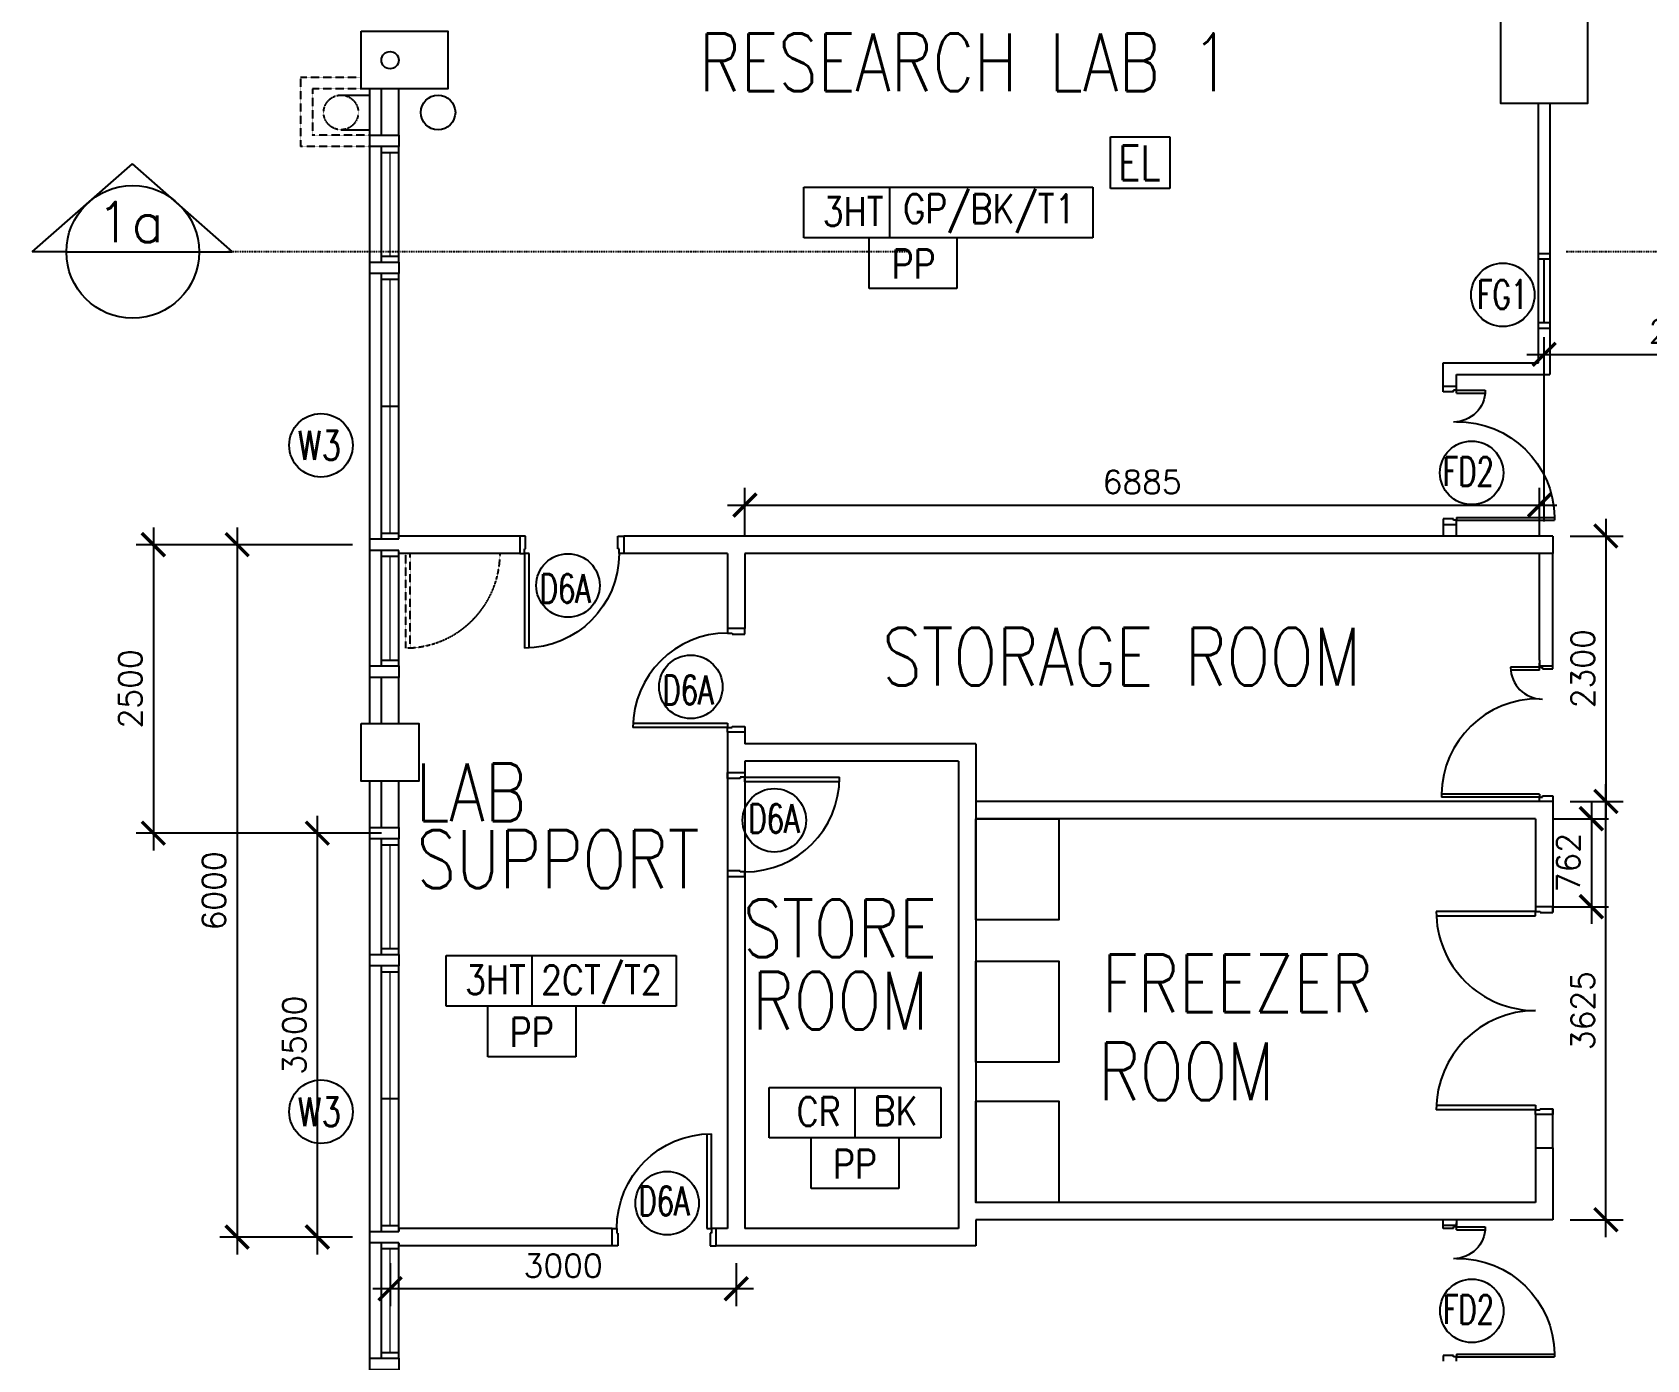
# Model space of a CAD drawing. Extents: x 2332957 to 2465864, y -1012926 to -914299.
# Drawn here: x 2402683 to 2416672, y -980000 to -968497 of the extents above; entities that cross this region are included whole.
import ezdxf
from ezdxf.enums import TextEntityAlignment as Align

# ---------------------------------------------------------------- set-up
doc = ezdxf.new("R2010")
doc.units = 0
doc.header["$LTSCALE"] = 15
doc.header["$MEASUREMENT"] = 0
doc.header["$PDMODE"] = 34
for name, pattern in [('DASHDOT', [1, 0.5, -0.25, 0, -0.25]), ('DASHEDX2', [1.5, 1, -0.5]), ('HIDDEN', [0.375, 0.25, -0.125]), ('HIDDEN2', [0.1875, 0.125, -0.0625])]:
    doc.linetypes.add(name, pattern=pattern)
doc.layers.get('0').update_dxf_attribs({"linetype": 'CONTINUOUS'})
doc.layers.get('DEFPOINTS').update_dxf_attribs({"linetype": 'CONTINUOUS'})
for name, color, linetype in [('-EL & K', 10, 'CONTINUOUS'), ('AR', 7, 'CONTINUOUS'), ('AR1', 7, 'CONTINUOUS'), ('BO', 7, 'CONTINUOUS'), ('COL', 3, 'CONTINUOUS'), ('DEMOLISH WORK', 8, 'DASHEDX2'), ('DR', 7, 'CONTINUOUS'), ('DR-T', 7, 'CONTINUOUS'), ('DRAIN', 7, 'CONTINUOUS'), ('FG-T', 7, 'CONTINUOUS'), ('hatch', 7, 'CONTINUOUS'), ('LEG-T', 7, 'CONTINUOUS'), ('LINE', 7, 'CONTINUOUS'), ('partition', 7, 'CONTINUOUS'), ('REMOVE', 8, 'HIDDEN2'), ('RISERFUME', 1, 'CONTINUOUS'), ('RWDP', 145, 'CONTINUOUS'), ('stair', 7, 'CONTINUOUS'), ('T50', 4, 'CONTINUOUS'), ('WALL', 2, 'CONTINUOUS'), ('WIN', 5, 'CONTINUOUS'), ('WIN-T', 7, 'CONTINUOUS')]:
    doc.layers.add(name, color=color, linetype=linetype)
doc.styles.add('DIMTEXT', font='romans.shx', dxfattribs={"width": 0.8, "height": 400})
doc.styles.add('E', font='ROMANS.SHX', dxfattribs={"width": 0.9})
doc.styles.add('ROMANS', font='romans')
doc.styles.get("Standard").update_dxf_attribs({"font": 'ROMANS.SHX'})
doc.dimstyles.new('STANDARD$0', dxfattribs={"dimscale": 0, "dimtxt": 8, "dimasz": 6, "dimexe": 1, "dimexo": 1, "dimgap": 3, "dimtad": 1, "dimdec": 0, "dimlfac": -1, "dimrnd": 1, "dimzin": 0, "dimdsep": 46, "dimtxsty": 'Standard', "dimcen": 0, "dimclrd": 5, "dimclre": 250, "dimadec": 0, "dimazin": 0, "dimtfac": 1, "dimtdec": 4, "dimtofl": 0, "dimtmove": 0, "dimatfit": 3, "dimfxl": 1, "dimtolj": 1, "dimtzin": 0, "dimarcsym": 0})

# ---------------------------------------------------------------- blocks, each defined once
blk = doc.blocks.new('_ARCHTICK')
at = {"color": 0, "linetype": 'ByBlock', "const_width": 0.15}
blk.add_lwpolyline([(-0.5, -0.5), (0.5, 0.5)], dxfattribs=at)
blk = doc.blocks.new('*D194')
at = {"color": 7, "linetype": 'Continuous', "lineweight": -2, "transparency": 16777216}
for p, q in [((2415783, -972737), (2415783, -971138)), ((2418283, -971537), (2418283, -971138)), ((2415633, -971288), (2418433, -971288))]:
    blk.add_line(p, q, dxfattribs=at)
at = {"layer": 'DEFPOINTS', "color": 0, "linetype": 'Continuous', "transparency": 16777216}
for p in [(2418283, -971288), (2418283, -971687), (2415783, -972887)]:
    blk.add_point(p, dxfattribs=at)
at = {"color": 7, "linetype": 'Continuous', "lineweight": -2, "transparency": 16777216, "xscale": 200, "yscale": 200, "zscale": 200, "rotation": 180}
blk.add_blockref('_ARCHTICK', (2415783, -971288), dxfattribs=at)
at = {"color": 7, "linetype": 'Continuous', "lineweight": -2, "transparency": 16777216, "xscale": 200, "yscale": 200, "zscale": 200}
blk.add_blockref('_ARCHTICK', (2418283, -971288), dxfattribs=at)
at = {"color": 7, "linetype": 'Continuous', "transparency": 16777216, "insert": (2417033, -971088), "char_height": 200, "attachment_point": 5, "style": 'ROMANS'}
blk.add_mtext('\\A1;2500', dxfattribs=at)
blk = doc.blocks.new('*D142')
at = {"layer": 'BO', "color": 7, "linetype": 'Continuous', "lineweight": -2, "transparency": 16777216}
for p, q in [((2404458, -972787), (2404458, -979087)), ((2405458, -972937), (2404308, -972937)), ((2405458, -978937), (2404308, -978937))]:
    blk.add_line(p, q, dxfattribs=at)
at = {"layer": 'DEFPOINTS', "color": 0, "linetype": 'Continuous', "transparency": 16777216}
for p in [(2405608, -972937), (2404458, -978937), (2405608, -978937)]:
    blk.add_point(p, dxfattribs=at)
at = {"layer": 'BO', "color": 7, "linetype": 'Continuous', "lineweight": -2, "transparency": 16777216, "xscale": 200, "yscale": 200, "zscale": 200}
for p, rotation in [((2404458, -972937), 90), ((2404458, -978937), 270)]:
    blk.add_blockref('_ARCHTICK', p, dxfattribs=dict(at, rotation=rotation))
at = {"layer": 'BO', "color": 7, "linetype": 'Continuous', "transparency": 16777216, "insert": (2404258, -975937), "char_height": 200, "attachment_point": 5, "rotation": 90, "style": 'ROMANS'}
blk.add_mtext('\\A1;6000', dxfattribs=at)
blk = doc.blocks.new('FG')
at = {"layer": 'LINE', "linetype": 'Continuous'}
for points in [[(0, 0), (50, 0), (50, 100), (0, 100)], [(600, 0), (650, 0), (650, 100), (600, 100)]]:
    blk.add_lwpolyline(points, close=True, dxfattribs=at)
at = {"layer": 'LINE', "color": 5, "linetype": 'Continuous'}
for points in [[(600, 100), (50, 100)], [(50, 0), (600, 0)]]:
    blk.add_lwpolyline(points, dxfattribs=at)
at = {"layer": 'LINE', "color": 1, "linetype": 'Continuous'}
blk.add_lwpolyline([(50, 50), (600, 50)], dxfattribs=at)
blk = doc.blocks.new('DR-900-B')
at = {"layer": 'DR'}
for p, q in [((0, 900), (-150, 900)), ((-150, 900), (-150, 860)), ((-150, 860), (-110, 860)), ((-110, 860), (-110, 850)), ((-110, 850), (0, 850)), ((0, 850), (0, 900)), ((-150, 40), (-970, 40)), ((-969, 80), (-150, 80)), ((-150, 80), (-150, 40)), ((-150, 40), (-110, 40)), ((-150, 0), (-150, 40)), ((0, 0), (-150, 0)), ((-110, 50), (0, 50)), ((-110, 40), (-110, 50)), ((0, 50), (0, 0))]:
    blk.add_line(p, q, dxfattribs=at)
blk.add_arc((-150, 40), 820, 90, 180, dxfattribs=at)
blk = doc.blocks.new('*D143')
at = {"layer": 'BO', "color": 7, "linetype": 'Continuous', "lineweight": -2, "transparency": 16777216}
for p, q in [((2405783, -979162), (2405783, -979535)), ((2408783, -979162), (2408783, -979535)), ((2408933, -979385), (2405633, -979385))]:
    blk.add_line(p, q, dxfattribs=at)
at = {"layer": 'DEFPOINTS', "color": 0, "linetype": 'Continuous', "transparency": 16777216}
for p in [(2405783, -979012), (2408783, -979012), (2405783, -979385)]:
    blk.add_point(p, dxfattribs=at)
at = {"layer": 'BO', "color": 7, "linetype": 'Continuous', "lineweight": -2, "transparency": 16777216, "xscale": 200, "yscale": 200, "zscale": 200, "rotation": 180}
blk.add_blockref('_ARCHTICK', (2405783, -979385), dxfattribs=at)
at = {"layer": 'BO', "color": 7, "linetype": 'Continuous', "lineweight": -2, "transparency": 16777216, "xscale": 200, "yscale": 200, "zscale": 200}
blk.add_blockref('_ARCHTICK', (2408783, -979385), dxfattribs=at)
at = {"layer": 'BO', "color": 7, "linetype": 'Continuous', "transparency": 16777216, "insert": (2407283, -979185), "char_height": 200, "attachment_point": 5, "style": 'ROMANS'}
blk.add_mtext('\\A1;3000', dxfattribs=at)
blk = doc.blocks.new('*D144')
at = {"layer": 'BO', "color": 7, "linetype": 'Continuous', "lineweight": -2, "transparency": 16777216}
for p, q in [((2403732, -972787), (2403732, -975587)), ((2404308, -972937), (2403582, -972937)), ((2405708, -975437), (2403582, -975437))]:
    blk.add_line(p, q, dxfattribs=at)
at = {"layer": 'DEFPOINTS', "color": 0, "linetype": 'Continuous', "transparency": 16777216}
for p in [(2404458, -972937), (2403732, -975437), (2405858, -975437)]:
    blk.add_point(p, dxfattribs=at)
at = {"layer": 'BO', "color": 7, "linetype": 'Continuous', "lineweight": -2, "transparency": 16777216, "xscale": 200, "yscale": 200, "zscale": 200}
for p, rotation in [((2403732, -972937), 90), ((2403732, -975437), 270)]:
    blk.add_blockref('_ARCHTICK', p, dxfattribs=dict(at, rotation=rotation))
at = {"layer": 'BO', "color": 7, "linetype": 'Continuous', "transparency": 16777216, "insert": (2403532, -974187), "char_height": 200, "attachment_point": 5, "rotation": 90, "style": 'ROMANS'}
blk.add_mtext('\\A1;2500', dxfattribs=at)
blk = doc.blocks.new('*D321')
at = {"layer": 'BO', "color": 7, "linetype": 'Continuous', "lineweight": -2, "transparency": 16777216}
for p, q in [((2405153, -979087), (2405153, -975287)), ((2405708, -975437), (2405003, -975437)), ((2405458, -978937), (2405003, -978937))]:
    blk.add_line(p, q, dxfattribs=at)
at = {"layer": 'DEFPOINTS', "color": 0, "linetype": 'Continuous', "transparency": 16777216}
for p in [(2405153, -975437), (2405858, -975437), (2405608, -978937)]:
    blk.add_point(p, dxfattribs=at)
at = {"layer": 'BO', "color": 7, "linetype": 'Continuous', "lineweight": -2, "transparency": 16777216, "xscale": 200, "yscale": 200, "zscale": 200}
for p, rotation in [((2405153, -975437), 90), ((2405153, -978937), 270)]:
    blk.add_blockref('_ARCHTICK', p, dxfattribs=dict(at, rotation=rotation))
at = {"layer": 'BO', "color": 7, "linetype": 'Continuous', "transparency": 16777216, "insert": (2404953, -977187), "char_height": 200, "attachment_point": 5, "rotation": 90, "style": 'ROMANS'}
blk.add_mtext('\\A1;3500', dxfattribs=at)
blk = doc.blocks.new('D1200')
at = {"layer": 'DR', "color": 7}
for p, q in [((37, 115), (37, 965)), ((62, 115), (62, 965)), ((1138, 115), (1138, 364)), ((1163, 115), (1163, 365)), ((0, 115), (37, 115)), ((37, 115), (37, 90)), ((62, 115), (37, 115)), ((37, 90), (50, 90)), ((50, 90), (50, 0)), ((1138, 115), (1163, 115)), ((1150, 90), (1150, 0)), ((1150, 90), (1163, 90)), ((1163, 115), (1163, 90)), ((1163, 115), (1200, 115))]:
    blk.add_line(p, q, dxfattribs=at)
blk.add_arc((1163, 90), 275, 90, 180, dxfattribs=at)
at = {"layer": 'WIN', "color": 7}
for p, q in [((62, 965), (37, 965)), ((62, 965), (62, 965)), ((50, 0), (0, 0)), ((1150, 0), (1200, 0))]:
    blk.add_line(p, q, dxfattribs=at)
blk.add_arc((50, 125), 840, 359.3227, 89.147, dxfattribs=at)
blk = doc.blocks.new('DR-1800-B')
at = {"layer": 'DR'}
for p, q in [((-50, 0), (0, 0)), ((0, 0), (0, -150)), ((-1800, 0), (-1800, -150)), ((-1750, 0), (-1800, 0)), ((-1760, -150), (-1760, -110)), ((-1760, -110), (-1750, -110)), ((-1750, -110), (-1750, 0)), ((-50, -110), (-50, 0)), ((-40, -110), (-50, -110)), ((-40, -150), (-40, -110)), ((-1800, -150), (-1760, -150)), ((-1760, -150), (-1760, -1010)), ((-1720, -150), (-1760, -150)), ((-1720, -1009), (-1720, -150)), ((-80, -1009), (-80, -150)), ((-80, -150), (-40, -150)), ((-40, -150), (-40, -1010)), ((0, -150), (-40, -150))]:
    blk.add_line(p, q, dxfattribs=at)
for centre, start, end in [((-1760, -150), 270, 0), ((-40, -150), 180.0001, 270)]:
    blk.add_arc(centre, 860, start, end, dxfattribs=at)
blk = doc.blocks.new('*D371')
at = {"layer": 'DEFPOINTS', "color": 0, "linetype": 'Continuous', "transparency": 16777216}
for p in [(2415743, -972594), (2408858, -973012), (2415743, -973012, 0)]:
    blk.add_point(p, dxfattribs=at)
at = {"layer": 'DRAIN', "color": 7, "linetype": 'Continuous', "lineweight": -2, "transparency": 16777216}
for p, q in [((2408858, -972862), (2408858, -972444)), ((2415743, -972862), (2415743, -972444)), ((2408708, -972594), (2415893, -972594))]:
    blk.add_line(p, q, dxfattribs=at)
at = {"layer": 'DRAIN', "color": 7, "linetype": 'Continuous', "lineweight": -2, "transparency": 16777216, "xscale": 200, "yscale": 200, "zscale": 200, "rotation": 180}
blk.add_blockref('_ARCHTICK', (2408858, -972594), dxfattribs=at)
at = {"layer": 'DRAIN', "color": 7, "linetype": 'Continuous', "lineweight": -2, "transparency": 16777216, "xscale": 200, "yscale": 200, "zscale": 200}
blk.add_blockref('_ARCHTICK', (2415743, -972594), dxfattribs=at)
at = {"layer": 'DRAIN', "color": 7, "linetype": 'Continuous', "transparency": 16777216, "insert": (2412300, -972394), "char_height": 200, "attachment_point": 5, "style": 'ROMANS'}
blk.add_mtext('\\A1;6885', dxfattribs=at)
blk = doc.blocks.new('*D372')
at = {"layer": 'DEFPOINTS', "color": 0, "linetype": 'Continuous', "transparency": 16777216}
for p in [(2415858, -972862, 0), (2415858, -975162, 0), (2416318, -975162)]:
    blk.add_point(p, dxfattribs=at)
at = {"layer": 'DRAIN', "color": 7, "linetype": 'Continuous', "lineweight": -2, "transparency": 16777216}
for p, q in [((2416318, -972712), (2416318, -975312)), ((2416008, -972862), (2416468, -972862)), ((2416008, -975162), (2416468, -975162))]:
    blk.add_line(p, q, dxfattribs=at)
at = {"layer": 'DRAIN', "color": 7, "linetype": 'Continuous', "lineweight": -2, "transparency": 16777216, "xscale": 200, "yscale": 200, "zscale": 200}
for p, rotation in [((2416318, -972862), 90), ((2416318, -975162), 270)]:
    blk.add_blockref('_ARCHTICK', p, dxfattribs=dict(at, rotation=rotation))
at = {"layer": 'DRAIN', "color": 7, "linetype": 'Continuous', "transparency": 16777216, "insert": (2416118, -974012), "char_height": 200, "attachment_point": 5, "rotation": 90, "style": 'ROMANS'}
blk.add_mtext('\\A1;2300', dxfattribs=at)
blk = doc.blocks.new('*D373')
at = {"layer": 'DEFPOINTS', "color": 0, "linetype": 'Continuous', "transparency": 16777216}
for p in [(2415858, -975162, 0), (2416318, -975162), (2415858, -978787)]:
    blk.add_point(p, dxfattribs=at)
at = {"layer": 'DRAIN', "color": 7, "linetype": 'Continuous', "lineweight": -2, "transparency": 16777216}
for p, q in [((2416318, -978937), (2416318, -975012)), ((2416008, -975162), (2416468, -975162)), ((2416008, -978787), (2416468, -978787))]:
    blk.add_line(p, q, dxfattribs=at)
at = {"layer": 'DRAIN', "color": 7, "linetype": 'Continuous', "lineweight": -2, "transparency": 16777216, "xscale": 200, "yscale": 200, "zscale": 200}
for p, rotation in [((2416318, -975162), 90), ((2416318, -978787), 270)]:
    blk.add_blockref('_ARCHTICK', p, dxfattribs=dict(at, rotation=rotation))
at = {"layer": 'DRAIN', "color": 7, "linetype": 'Continuous', "transparency": 16777216, "insert": (2416118, -976975), "char_height": 200, "attachment_point": 5, "rotation": 90, "style": 'ROMANS'}
blk.add_mtext('\\A1;3625', dxfattribs=at)
blk = doc.blocks.new('*D374')
at = {"layer": 'DEFPOINTS', "color": 0, "linetype": 'Continuous', "transparency": 16777216}
for p in [(2415708, -975312), (2415708, -976074), (2416192, -976074)]:
    blk.add_point(p, dxfattribs=at)
at = {"layer": 'DRAIN', "color": 7, "linetype": 'Continuous', "lineweight": -2, "transparency": 16777216}
for p, q in [((2416192, -975162), (2416192, -976224)), ((2415858, -975312), (2416342, -975312)), ((2415858, -976074), (2416342, -976074))]:
    blk.add_line(p, q, dxfattribs=at)
at = {"layer": 'DRAIN', "color": 7, "linetype": 'Continuous', "lineweight": -2, "transparency": 16777216, "xscale": 200, "yscale": 200, "zscale": 200}
for p, rotation in [((2416192, -975312), 90), ((2416192, -976074), 270)]:
    blk.add_blockref('_ARCHTICK', p, dxfattribs=dict(at, rotation=rotation))
at = {"layer": 'DRAIN', "color": 7, "linetype": 'Continuous', "transparency": 16777216, "insert": (2415992, -975693), "char_height": 200, "attachment_point": 5, "rotation": 90, "style": 'ROMANS'}
blk.add_mtext('\\A1;762', dxfattribs=at)

msp = doc.modelspace()

# ---------------------------------------------------------------- linework, layer by layer
at = {"layer": '-EL & K', "color": 0, "linetype": 'HIDDEN'}
msp.add_lwpolyline([(2412026.2, -969402.1), (2412540.1, -969402.1), (2412540.1, -969849.2), (2412026.2, -969849.2)], close=True, dxfattribs=at)
at = {"color": 0}
for p, q in [((2405607.9, -974487.5), (2405607.9, -968987.5)), ((2405607.9, -980487.5), (2405607.9, -974987.5))]:
    msp.add_line(p, q, dxfattribs=at)
at = {"color": 0, "linetype": 'Continuous'}
for p, q in [((2414907.9, -971362.5), (2415732.9, -971362.5)), ((2414907.9, -971612.5), (2414907.9, -971362.5)), ((2415022.9, -971462.5), (2415832.9, -971462.5)), ((2415022.9, -971599.9), (2415022.9, -971462.5))]:
    msp.add_line(p, q, dxfattribs=at)
at = {"layer": 'AR', "color": 0}
for p, q in [((2402682.9, -970400.2), (2403550.4, -969637.9)), ((2404417.9, -970400.2), (2403550.4, -969637.9)), ((2402978, -970400.2), (2404128, -970400.2))]:
    msp.add_line(p, q, dxfattribs=at)
at = {"layer": 'AR', "color": 0, "linetype": 'Continuous'}
for p, q in [((2402978, -970400.2), (2402682.9, -970400.2)), ((2404128, -970400.2), (2404417.9, -970400.2))]:
    msp.add_line(p, q, dxfattribs=at)
at = {"layer": 'AR', "color": 0, "linetype": 'DASHDOT'}
for p, q in [((2410289.4, -970400.2), (2404375, -970400.2)), ((2423862.4, -970400.2), (2415972.4, -970400.2))]:
    msp.add_line(p, q, dxfattribs=at)
at = {"layer": 'AR', "color": 0}
msp.add_circle((2403553, -970400.2), 575, dxfattribs=at)
at = {"layer": 'COL', "color": 0}
for points in [[(2415407.9, -968362.5), (2416157.9, -968362.5), (2416157.9, -969112.5), (2415407.9, -969112.5)], [(2405532.9, -968487.5), (2406282.9, -968487.5), (2406282.9, -968987.5), (2405532.9, -968987.5)], [(2405532.9, -974487.5), (2406032.9, -974487.5), (2406032.9, -974987.5), (2405532.9, -974987.5)]]:
    msp.add_lwpolyline(points, close=True, dxfattribs=at)
at = {"layer": 'DEFPOINTS', "color": 0, "linetype": 'Continuous'}
msp.add_lwpolyline([(2415022.9, -972862.5), (2415022.9, -972725.5)], dxfattribs=at)
at = {"layer": 'DEMOLISH WORK', "color": 0, "linetype": 'HIDDEN2'}
for p, q in [((2405007.9, -968887.5), (2405007.9, -969487.5)), ((2405532.9, -968887.5), (2405007.9, -968887.5)), ((2405109.8, -968987.5), (2405110.6, -969387.5)), ((2405532.9, -968987.5), (2405109.8, -968987.5)), ((2405607.9, -969387.5), (2405107.9, -969387.5)), ((2405607.9, -969487.5), (2405007.9, -969487.5)), ((2405915.9, -973012.5), (2405915.9, -973832.5)), ((2405955.9, -973831.5), (2405955.9, -973012.5))]:
    msp.add_line(p, q, dxfattribs=at)
at = {"layer": 'DEMOLISH WORK', "color": 0, "linetype": 'HIDDEN'}
for p, q in [((2405357.6, -969041.4), (2405607.9, -969041.4)), ((2405357.6, -969341.4), (2405607.9, -969341.4))]:
    msp.add_line(p, q, dxfattribs=at)
at = {"layer": 'DEMOLISH WORK', "color": 0, "linetype": 'HIDDEN2'}
msp.add_circle((2405357.6, -969191.4), 150, dxfattribs=at)
msp.add_arc((2405915.9, -973012.5), 820, 270, 360, dxfattribs=at)
at = {"layer": 'DR-T', "color": 0, "linetype": 'Continuous'}
for p, q in [((2414907.9, -971562.5), (2415022.9, -971562.5)), ((2414907.9, -972762.5), (2415022.9, -972762.5)), ((2415742.9, -973987.5, 0), (2415857.9, -973987.5, 0)), ((2415022.9, -978837.5), (2414907.9, -978837.5))]:
    msp.add_line(p, q, dxfattribs=at)
for centre in [(2415154.9, -972314.2), (2407324.6, -973290.4), (2408388.6, -974169.5), (2409112.6, -975325.5), (2408183.6, -978643.4), (2415156.3, -979576.4)]:
    msp.add_circle(centre, 275, dxfattribs=at)
at = {"layer": 'DRAIN', "color": 0, "linetype": 'Continuous'}
for p, q in [((2415742.9, -973937.5, 0), (2415742.9, -973012.5, 0)), ((2415857.9, -973937.5, 0), (2415857.9, -973012.5, 0)), ((2415707.9, -975787.5), (2415707.9, -976074.5)), ((2415857.9, -975787.5), (2415857.9, -976124.5)), ((2415857.9, -978162.5), (2415857.9, -977824.5)), ((2415707.9, -977874.5), (2415707.9, -978162.5))]:
    msp.add_line(p, q, dxfattribs=at)
at = {"layer": 'DRAIN', "color": 0, "linetype": 'Continuous', "elevation": 0}
for points in [[(2410857.9, -975312.5), (2411578.1, -975312.5), (2411578.1, -976189.1), (2410857.9, -976189.1)], [(2410857.9, -976545.7), (2411578.1, -976545.7), (2411578.1, -977422.3), (2410857.9, -977422.3)], [(2410857.9, -977760.9), (2411578.1, -977760.9), (2411578.1, -978637.5), (2410857.9, -978637.5)]]:
    msp.add_lwpolyline(points, close=True, dxfattribs=at)
at = {"layer": 'FG-T', "color": 0, "linetype": 'Continuous'}
msp.add_circle((2415425.1, -970772.5), 275, dxfattribs=at)
at = {"layer": 'hatch', "color": 0, "linetype": 'Continuous'}
for p, q in [((2412037.1, -975312.5), (2411962.1, -975312.5)), ((2412037.1, -975312.5), (2411962.1, -975312.5)), ((2413320.4, -975312.5), (2413245.4, -975312.5)), ((2413320.4, -975312.5), (2413245.4, -975312.5)), ((2414603.8, -975312.5), (2414528.8, -975312.5)), ((2414603.8, -975312.5), (2414528.8, -975312.5)), ((2412037.1, -978637.5), (2411962.1, -978637.5)), ((2412037.1, -978637.5), (2411962.1, -978637.5)), ((2413320.4, -978637.5), (2413245.4, -978637.5)), ((2413320.4, -978637.5), (2413245.4, -978637.5)), ((2414603.8, -978637.5), (2414528.8, -978637.5)), ((2414603.8, -978637.5), (2414528.8, -978637.5))]:
    msp.add_line(p, q, dxfattribs=at)
at = {"layer": 'LEG-T', "color": 0}
for p, q in [((2409367.2, -969840.4), (2411871.9, -969840.4)), ((2409367.2, -970278.4), (2409367.2, -969840.4)), ((2410110.9, -969840.4), (2410110.9, -970278.4)), ((2411871.9, -969840.4), (2411871.9, -970278.4)), ((2411871.9, -970278.4), (2409367.2, -970278.4)), ((2409933.1, -970716.4), (2409933.1, -970278.4)), ((2410693.1, -970278.4), (2410693.1, -970716.4)), ((2410693.1, -970716.4), (2409933.1, -970716.4)), ((2406268, -976498.4), (2408261.5, -976498.4)), ((2406268, -976936.4), (2406268, -976498.4)), ((2407011.6, -976498.4), (2407011.6, -976936.4)), ((2408261.5, -976498.4), (2408261.5, -976936.4)), ((2408261.5, -976936.4), (2406268, -976936.4)), ((2406631.6, -977374.4), (2406631.6, -976936.4)), ((2407391.6, -976936.4), (2407391.6, -977374.4)), ((2407391.6, -977374.4), (2406631.6, -977374.4)), ((2409068, -977640.4), (2410555.2, -977640.4)), ((2409068, -978078.4), (2409068, -977640.4)), ((2409811.6, -977640.4), (2409811.6, -978078.4)), ((2410555.2, -977640.4), (2410555.2, -978078.4)), ((2410555.2, -978078.4), (2409068, -978078.4)), ((2409431.6, -978516.4), (2409431.6, -978078.4)), ((2410191.6, -978078.4), (2410191.6, -978516.4)), ((2410191.6, -978516.4), (2409431.6, -978516.4))]:
    msp.add_line(p, q, dxfattribs=at)
at = {"layer": 'partition', "color": 0, "linetype": 'Continuous'}
for p, q in [((2415832.9, -969112.5), (2415832.9, -970462.5)), ((2415832.9, -971012.5), (2415832.9, -971462.5)), ((2414907.9, -972712.5), (2414907.9, -972862.5)), ((2415742.9, -973937.5, 0), (2415742.9, -973987.5, 0)), ((2415857.9, -973987.5, 0), (2415857.9, -973937.5, 0)), ((2414907.9, -978837.5), (2414907.9, -978787.5)), ((2415022.9, -978787.5), (2415022.9, -978837.5))]:
    msp.add_line(p, q, dxfattribs=at)
at = {"layer": 'REMOVE', "color": 0, "ltscale": 1000}
for p, q in [((2408707.9, -974912.5), (2408707.9, -975812.5)), ((2408857.9, -974912.5), (2408857.9, -975812.5))]:
    msp.add_line(p, q, dxfattribs=at)
at = {"layer": 'RISERFUME', "color": 0, "linetype": 'Continuous', "ltscale": 100}
msp.add_circle((2406198.6, -969191.4), 150, dxfattribs=at)
at = {"layer": 'RWDP', "color": 0, "linetype": 'Continuous'}
msp.add_circle((2405782.9, -968738.4), 75, dxfattribs=at)
at = {"layer": 'stair', "color": 0}
for p, q in [((2415732.9, -970462.5), (2415732.9, -969112.5)), ((2415732.9, -971362.5), (2415732.9, -971012.5))]:
    msp.add_line(p, q, dxfattribs=at)
at = {"layer": 'WALL', "color": 0}
for p, q in [((2405707.9, -969387.5), (2405707.9, -968987.5)), ((2405857.9, -969387.5), (2405857.9, -968987.5)), ((2405607.9, -972887.5), (2405857.9, -972887.5)), ((2405607.9, -972987.5), (2405607.9, -972887.5)), ((2406907.9, -972862.5), (2405857.9, -972862.5)), ((2415857.9, -972862.5, 0), (2407807.9, -972862.5)), ((2415857.9, -972862.5, 0), (2415857.9, -973012.5, 0)), ((2405857.9, -972987.5), (2405607.9, -972987.5)), ((2406907.9, -973012.5), (2405857.9, -973012.5)), ((2408707.9, -973012.5), (2407807.9, -973012.5)), ((2408707.9, -973012.5), (2408707.9, -973662.5)), ((2415857.9, -973012.5, 0), (2408857.9, -973012.5)), ((2408857.9, -973012.5), (2408857.9, -973662.5)), ((2405707.9, -974487.5), (2405707.9, -974087.5)), ((2405857.9, -974487.5), (2405857.9, -974087.5)), ((2408707.9, -974562.5), (2408707.9, -974912.5)), ((2408857.9, -974562.5), (2408857.9, -974662.5)), ((2410607.9, -974662.5), (2408857.9, -974662.5)), ((2410857.9, -974662.5), (2410607.9, -974662.5)), ((2410857.9, -974662.5), (2410857.9, -978637.5)), ((2410607.9, -974812.5), (2408857.9, -974812.5)), ((2408857.9, -974812.5), (2408857.9, -974912.5)), ((2410707.9, -974812.5), (2410607.9, -974812.5)), ((2410707.9, -974812.5), (2410707.9, -978862.5)), ((2405707.9, -975387.5), (2405707.9, -974987.5)), ((2405857.9, -975387.5), (2405857.9, -974987.5)), ((2415857.9, -975162.5), (2410857.9, -975162.5)), ((2415857.9, -975162.5, 0), (2415857.9, -975787.5)), ((2405607.9, -975387.5), (2405857.9, -975387.5)), ((2405607.9, -975487.5), (2405607.9, -975387.5)), ((2405857.9, -975387.5), (2405857.9, -975487.5)), ((2415707.9, -975312.5), (2410857.9, -975312.5)), ((2415707.9, -975312.5), (2415707.9, -975787.5)), ((2405857.9, -975487.5), (2405607.9, -975487.5)), ((2405857.9, -975512.5), (2405857.9, -975487.5)), ((2408707.9, -975812.5), (2408707.9, -978862.5)), ((2408857.9, -975812.5), (2408857.9, -978862.5)), ((2415707.9, -978162.5), (2415857.9, -978162.5)), ((2415707.9, -978162.5), (2415707.9, -978637.5)), ((2415857.9, -978162.5), (2415857.9, -978787.5)), ((2415707.9, -978637.5), (2410857.9, -978637.5)), ((2415207.9, -978637.5), (2411357.9, -978637.5)), ((2415857.9, -978787.5), (2410857.9, -978787.5)), ((2410857.9, -978787.5), (2410857.9, -979012.5)), ((2405607.9, -978887.5), (2405857.9, -978887.5)), ((2405607.9, -978987.5), (2405607.9, -978887.5)), ((2405857.9, -978862.5), (2405857.9, -978887.5)), ((2407707.9, -978862.5), (2405857.9, -978862.5)), ((2408707.9, -978862.5), (2408607.9, -978862.5)), ((2410707.9, -978862.5), (2408857.9, -978862.5)), ((2405857.9, -978987.5), (2405607.9, -978987.5)), ((2405857.9, -978987.5), (2405857.9, -979012.5)), ((2407707.9, -979012.5), (2405857.9, -979012.5)), ((2410857.9, -979012.5), (2408607.9, -979012.5))]:
    msp.add_line(p, q, dxfattribs=at)
for points in [[(2405607.9, -969387.5), (2405857.9, -969387.5), (2405857.9, -969487.5), (2405607.9, -969487.5)], [(2405607.9, -970487.5), (2405857.9, -970487.5), (2405857.9, -970587.5), (2405607.9, -970587.5)], [(2405607.9, -973987.5), (2405857.9, -973987.5), (2405857.9, -974087.5), (2405607.9, -974087.5)], [(2405607.9, -976487.5), (2405857.9, -976487.5), (2405857.9, -976587.5), (2405607.9, -976587.5)], [(2405607.9, -979987.5), (2405857.9, -979987.5), (2405857.9, -980087.5), (2405607.9, -980087.5)]]:
    msp.add_lwpolyline(points, close=True, dxfattribs=at)
at = {"layer": 'WIN', "color": 0}
for p, q in [((2405707.9, -970487.5), (2405707.9, -969487.5)), ((2405707.9, -969537.5), (2405857.9, -969537.5)), ((2405857.9, -970487.5), (2405857.9, -969487.5)), ((2405707.9, -970437.5), (2405857.9, -970437.5)), ((2405707.9, -972887.5), (2405707.9, -970587.5)), ((2405707.9, -970637.5), (2405857.9, -970637.5)), ((2405857.9, -972887.5), (2405857.9, -970587.5)), ((2405707.9, -971737.5), (2405857.9, -971737.5)), ((2405707.9, -972837.5), (2405857.9, -972837.5)), ((2405707.9, -973987.5), (2405707.9, -972987.5)), ((2405707.9, -973037.5), (2405857.9, -973037.5)), ((2405857.9, -973987.5), (2405857.9, -972987.5)), ((2405707.9, -973937.5), (2405857.9, -973937.5)), ((2405707.9, -976487.5), (2405707.9, -975487.5)), ((2405707.9, -975537.5), (2405857.9, -975537.5)), ((2405857.9, -976487.5), (2405857.9, -975487.5)), ((2405707.9, -976437.5), (2405857.9, -976437.5)), ((2405707.9, -978887.5), (2405707.9, -976587.5)), ((2405707.9, -976637.5), (2405857.9, -976637.5)), ((2405857.9, -978887.5), (2405857.9, -976587.5)), ((2405707.9, -977737.5), (2405857.9, -977737.5)), ((2405707.9, -978837.5), (2405857.9, -978837.5)), ((2405707.9, -979987.5), (2405707.9, -978987.5)), ((2405707.9, -979037.5), (2405857.9, -979037.5)), ((2405857.9, -979987.5), (2405857.9, -978987.5)), ((2405707.9, -979937.5), (2405857.9, -979937.5))]:
    msp.add_line(p, q, dxfattribs=at)
at = {"layer": 'WIN', "color": 0, "const_width": 10, "flags": 128}
for points in [[(2405782.9, -970437.5), (2405782.9, -969537.5)], [(2405782.9, -972837.5), (2405782.9, -970637.5)], [(2405782.9, -973037.5), (2405782.9, -973937.5)], [(2405782.9, -976437.5), (2405782.9, -975537.5)], [(2405782.9, -978837.5), (2405782.9, -976637.5)], [(2405782.9, -979037.5), (2405782.9, -979937.5)]]:
    msp.add_lwpolyline(points, dxfattribs=at)
at = {"layer": 'WIN-T', "color": 0, "linetype": 'Continuous'}
for centre in [(2405184, -972076), (2405184, -977850.9)]:
    msp.add_circle(centre, 275, dxfattribs=at)

# ---------------------------------------------------------------- block references
at = {"layer": 'DR', "color": 0, "linetype": 'Continuous', "xscale": -1, "rotation": 270}
for p in [(2414907.9, -972762.5), (2414907.9, -980012.5)]:
    msp.add_blockref('D1200', p, dxfattribs=at)
at = {"layer": 'DR', "color": 0, "linetype": 'Continuous', "rotation": 90.00000000000001}
msp.add_blockref('D1200', (2415857.9, -975162.5, 0), dxfattribs=at)
at = {"layer": 'LINE', "color": 0, "linetype": 'Continuous', "xscale": -1, "rotation": 270}
msp.add_blockref('FG', (2415732.9, -971062.5), dxfattribs=at)
at = {"layer": 'WALL', "color": 0, "linetype": 'Continuous', "xscale": -1}
for p, rotation in [((2406907.9, -972862.5), 269.9999998932783), ((2408607.9, -979012.5), 90.00000010672167)]:
    msp.add_blockref('DR-900-B', p, dxfattribs=dict(at, rotation=rotation))
at = {"layer": 'WALL', "color": 0, "linetype": 'Continuous'}
msp.add_blockref('DR-900-B', (2408857.9, -974562.5), dxfattribs=at)
at = {"layer": 'WALL', "color": 0, "linetype": 'Continuous', "rotation": 180.0000001067217}
msp.add_blockref('DR-900-B', (2408707.9, -974912.5), dxfattribs=at)
at = {"layer": 'WALL', "color": 0, "rotation": 270}
msp.add_blockref('DR-1800-B', (2415857.9, -977874.5), dxfattribs=at)

# ---------------------------------------------------------------- texts
at = {"layer": '-EL & K', "color": 0, "linetype": 'HIDDEN', "style": 'E', "width": 0.8}
msp.add_text('EL', height=300, dxfattribs=at).set_placement((2412090.2, -969779.2))
at = {"layer": 'AR1', "color": 0, "style": 'ROMANS'}
msp.add_text('1a', height=350, dxfattribs=at).set_placement((2403239.9, -970317))
at = {"layer": 'DR-T', "color": 0, "style": 'ROMANS', "width": 0.7}
for p in [(2414905, -972427.6), (2414906.3, -979689.8)]:
    msp.add_text('FD2', height=250, dxfattribs=at).set_placement(p)
for p in [(2407080.4, -973442.2), (2408144.4, -974321.3), (2408888.9, -975435.5), (2407936.1, -978749.5)]:
    msp.add_text('D6A', height=250, rotation=0, dxfattribs=at).set_placement(p)
at = {"layer": 'FG-T', "color": 0, "style": 'ROMANS', "width": 0.7}
msp.add_text('FG1', height=250, dxfattribs=at).set_placement((2415201.6, -970894.5))
at = {"layer": 'LEG-T', "color": 0, "style": 'ROMANS', "width": 0.85}
for s, p in [('3HT', (2409796, -970049.4, 1555)), ('GP/BK/T1', (2410975.9, -970043.4, 1555)), ('PP', (2410319.4, -970505.3, 1555)), ('2CT/T2', (2407614.9, -976726.4, 1555)), ('3HT', (2406696.8, -976707.4, 1555)), ('PP', (2407011, -977163.3, 1555)), ('CR', (2409496.8, -977849.4, 1555)), ('BK', (2410162.9, -977843.4, 1555)), ('PP', (2409811, -978305.3, 1555))]:
    msp.add_text(s, height=250, dxfattribs=at).set_placement(p, align=Align.MIDDLE)
at = {"layer": 'T50', "color": 0, "style": 'DIMTEXT', "width": 0.8}
for s, p in [('RESEARCH LAB 1', (2408460.2, -969006.1)), ('STORAGE ROOM', (2410047.3, -974157)), ('LAB', (2406005.3, -975332.5)), ('SUPPORT', (2406012.3, -975912.5)), ('STORE ', (2408839.3, -976510.5)), ('FREEZER', (2411950.3, -976989)), ('ROOM', (2408922.3, -977137.5)), ('ROOM', (2411920.9, -977751.6))]:
    msp.add_text(s, height=500, dxfattribs=at).set_placement(p)
at = {"layer": 'WIN-T', "color": 0, "style": 'ROMANS', "width": 0.8}
for p in [(2404983.2, -972201.9), (2404983.2, -977976.7)]:
    msp.add_text('W3', height=250, dxfattribs=at).set_placement(p)

# ---------------------------------------------------------------- dimensions: what is measured, and where the dimension line sits
at = {"color": 0, "linetype": 'Continuous'}
dim = msp.add_linear_dim(base=(2418282.9, -971288.4), p1=(2415782.9, -972887.5), p2=(2418282.9, -971687.5), dimstyle='STANDARD$0', override={"dimscale": 100, "dimtxt": 2, "dimasz": 2, "dimexe": 1.5, "dimexo": 1.5, "dimgap": 1, "dimtxsty": 'ROMANS', "dimblk": 'ARCHTICK', "dimdle": 1.5, "dimclrd": 7, "dimclre": 7, "dimclrt": 7, "dimtdec": 0, "dimtmove": 2}, dxfattribs=at)
dim.commit()
dim.dimension.update_dxf_attribs({"geometry": '*D194', "text_midpoint": (2417032.9, -971088.4)})
at = {"layer": 'BO', "color": 0, "linetype": 'Continuous'}
for base, p1, p2, picture, middle in [((2403731.6, -975437.5), (2404457.6, -972937.5), (2405857.9, -975437.5), '*D144', (2403531.6, -974187.5)), ((2404457.6, -978937.5), (2405607.9, -972937.5), (2405607.9, -978937.5), '*D142', (2404257.6, -975937.5)), ((2405152.6, -975437.5), (2405607.9, -978937.5), (2405857.9, -975437.5), '*D321', (2404952.6, -977187.5))]:
    dim = msp.add_linear_dim(base=base, p1=p1, p2=p2, angle=90, dimstyle='STANDARD$0', override={"dimscale": 100, "dimtxt": 2, "dimasz": 2, "dimexe": 1.5, "dimexo": 1.5, "dimgap": 1, "dimtxsty": 'ROMANS', "dimblk": 'ARCHTICK', "dimdle": 1.5, "dimclrd": 7, "dimclre": 7, "dimclrt": 7, "dimtdec": 0, "dimtmove": 2}, dxfattribs=at)
    dim.commit()
    dim.dimension.update_dxf_attribs({"geometry": picture, "text_midpoint": middle})
dim = msp.add_linear_dim(base=(2405782.9, -979385.4), p1=(2408782.9, -979012.5), p2=(2405782.9, -979012.5), dimstyle='STANDARD$0', override={"dimscale": 100, "dimtxt": 2, "dimasz": 2, "dimexe": 1.5, "dimexo": 1.5, "dimgap": 1, "dimtxsty": 'ROMANS', "dimblk": 'ARCHTICK', "dimdle": 1.5, "dimclrd": 7, "dimclre": 7, "dimclrt": 7, "dimtdec": 0, "dimtmove": 2}, dxfattribs=at)
dim.commit()
dim.dimension.update_dxf_attribs({"geometry": '*D143', "text_midpoint": (2407282.9, -979185.4)})
at = {"layer": 'DRAIN', "color": 0, "linetype": 'Continuous'}
dim = msp.add_linear_dim(base=(2415742.9, -972593.6), p1=(2408857.9, -973012.5), p2=(2415742.9, -973012.5, 0), dimstyle='STANDARD$0', override={"dimscale": 100, "dimtxt": 2, "dimasz": 2, "dimexe": 1.5, "dimexo": 1.5, "dimgap": 1, "dimtxsty": 'ROMANS', "dimblk": 'ARCHTICK', "dimdle": 1.5, "dimclrd": 7, "dimclre": 7, "dimclrt": 7, "dimtdec": 0, "dimtmove": 2}, dxfattribs=at)
dim.commit()
dim.dimension.update_dxf_attribs({"geometry": '*D371', "text_midpoint": (2412300.4, -972393.6)})
for base, p1, p2, picture, middle in [((2416318.2, -975162.5), (2415857.9, -972862.5, 0), (2415857.9, -975162.5, 0), '*D372', (2416118.2, -974012.5)), ((2416318.2, -975162.5), (2415857.9, -978787.5), (2415857.9, -975162.5, 0), '*D373', (2416118.2, -976975)), ((2416191.8, -976074.5), (2415707.9, -975312.5), (2415707.9, -976074.5), '*D374', (2415991.8, -975693.5))]:
    dim = msp.add_linear_dim(base=base, p1=p1, p2=p2, angle=90, dimstyle='STANDARD$0', override={"dimscale": 100, "dimtxt": 2, "dimasz": 2, "dimexe": 1.5, "dimexo": 1.5, "dimgap": 1, "dimtxsty": 'ROMANS', "dimblk": 'ARCHTICK', "dimdle": 1.5, "dimclrd": 7, "dimclre": 7, "dimclrt": 7, "dimtdec": 0, "dimtmove": 2}, dxfattribs=at)
    dim.commit()
    dim.dimension.update_dxf_attribs({"geometry": picture, "text_midpoint": middle})

doc.saveas('drawing.dxf')
